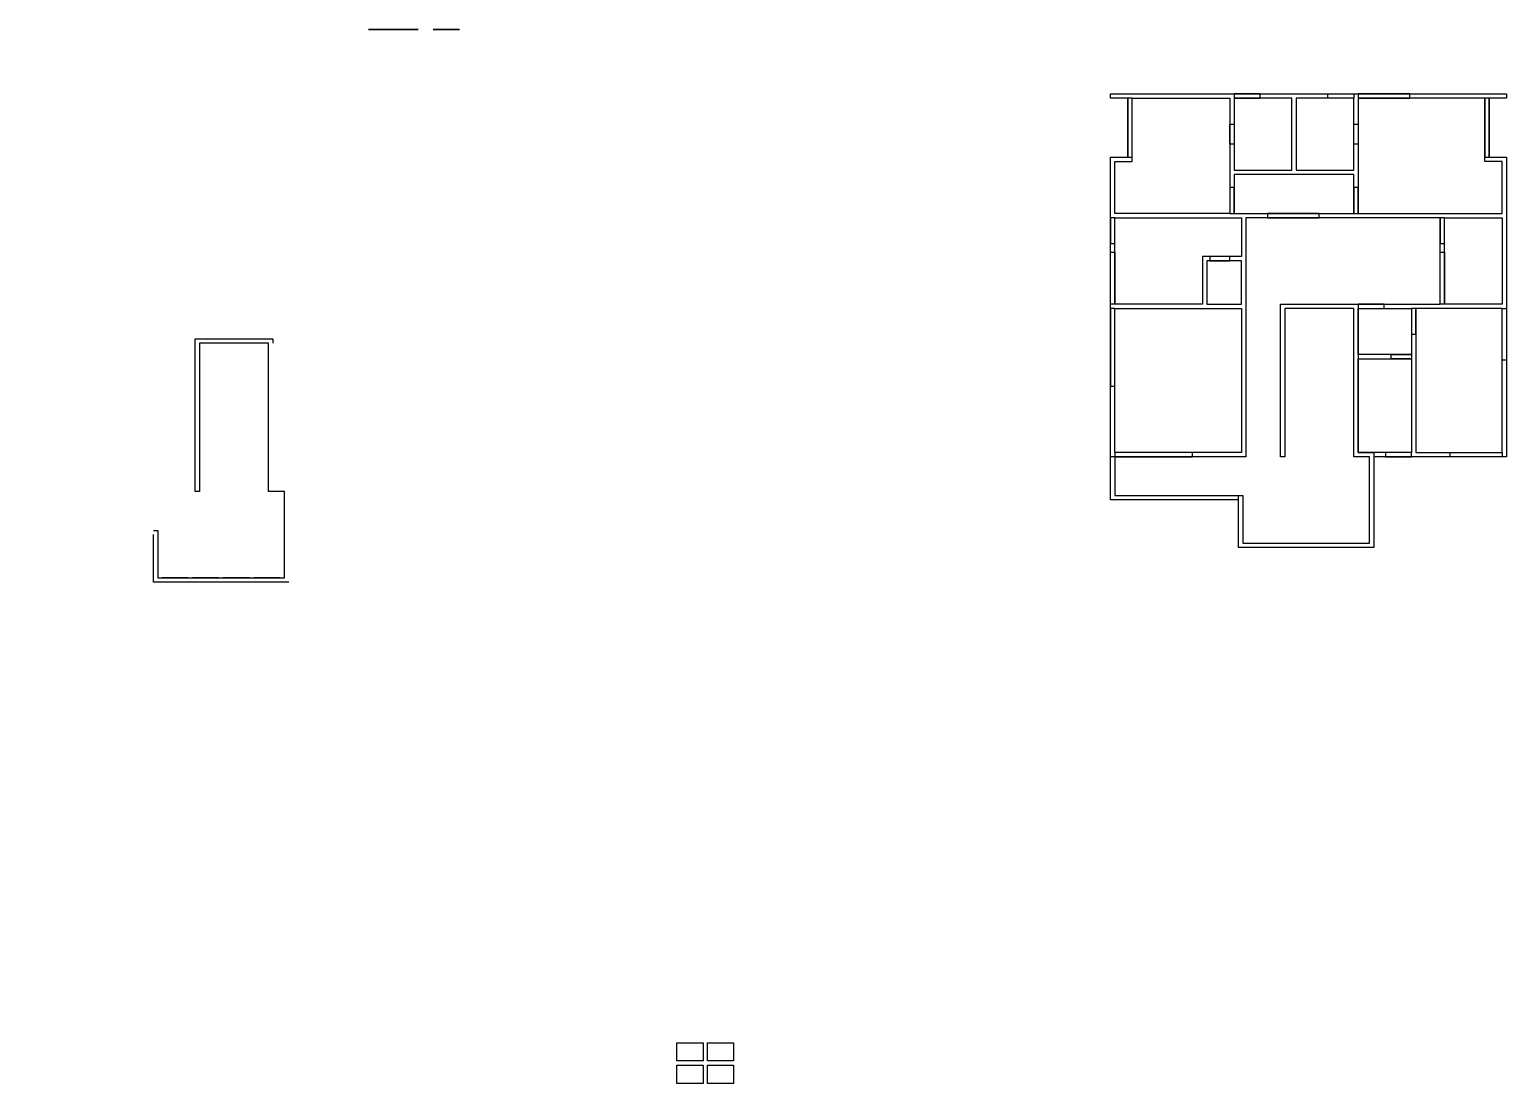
# Model space of a CAD drawing. Header units: millimetres. Extents: x -15048 to 36234, y -29028 to 7579.
import ezdxf

# ---------------------------------------------------------------- set-up
doc = ezdxf.new("R2010")
doc.units = ezdxf.units.MM

# ---------------------------------------------------------------- blocks, each defined once
blk = doc.blocks.new('*U9')
blk.add_lwpolyline([(76.2, 0), (0, 0), (0, 1981), (900, 1981), (900, 0), (823.8, 0)])
for points in [[(823.8, 0), (76.2, 0), (76.2, 1904.8), (823.8, 1904.8)], [(177.8, 152.4), (722.2, 152.4), (722.2, 1752.4), (177.8, 1752.4)]]:
    blk.add_lwpolyline(points, close=True)
blk.add_circle((773, 1066.8), 25.4)
blk = doc.blocks.new('*U14')
blk.add_lwpolyline([(3.1, 0), (0.1, 0), (0.1, 72), (36.1, 72), (36.1, 0), (33.1, 0)])
for points in [[(33.1, 69), (33.1, 0), (3.1, 0), (3.1, 69)], [(29.1, 6), (29.1, 63), (7.1, 63), (7.1, 6)]]:
    blk.add_lwpolyline(points, close=True)
blk.add_circle((31.1, 42), 1)
blk = doc.blocks.new('*U18')
for p, q in [((1.5, 1.5), (1.5, 34.5)), ((1.5, 34.5), (18, 34.5)), ((18, 1.5), (18, 34.5)), ((18, 34.5), (34.5, 34.5)), ((34.5, 34.5), (34.5, 1.5)), ((18, 1.5), (1.5, 1.5)), ((34.5, 1.5), (18, 1.5))]:
    blk.add_line(p, q)
blk.add_lwpolyline([(0, 0), (0, 36), (36, 36), (36, 0)], close=True)
for points in [[(17, 33.5), (17, 2.5), (2.5, 2.5), (2.5, 33.5), (17, 33.5)], [(18, 33.5), (33.5, 33.5), (33.5, 2.5), (18, 2.5)]]:
    blk.add_lwpolyline(points)

msp = doc.modelspace()

# ---------------------------------------------------------------- linework, layer by layer
for p, q in [((22634, -7257), (22484, -7257)), ((-10598, -11466, 6400), (-6198, -11466, 6400))]:
    msp.add_line(p, q)
for points in [[(31634, -10407), (26934, -10407), (26934, -8757), (22484, -8757), (22484, 3143), (23084, 3143), (23084, 5193), (22484, 5193), (22484, 5343), (36234, 5343), (36234, 5193), (35634, 5193), (35634, 3143), (36234, 3143), (36234, -7257), (31634, -7257), (31634, -10407), (31634, -10407)], [(23234, 5193), (26634, 5193), (26634, 1193), (22634, 1193), (22634, 2993), (23234, 2993), (23234, 5193)], [(31084, 5193), (31084, 1193), (36084, 1193), (36084, 2993), (35484, 2993), (35484, 5193), (31084, 5193)], [(33934, 1043), (27184, 1043), (27184, -7257), (22634, -7257), (22634, -8607), (27084, -8607), (27084, -10257), (31484, -10257), (31484, -7257), (30934, -7257), (30934, -2107), (28534, -2107), (28534, -7257), (28384, -7257), (28384, -1957), (33934, -1957), (33934, 1043)], [(22634, -1957), (22634, 1043), (27034, 1043), (27034, -307), (25684, -307), (25684, -1957), (22634, -1957)], [(27084, -8607), (27084, -10257), (31484, -10257), (31484, -7257), (30934, -7257), (30934, -2107), (28534, -2107), (28534, -7257), (28384, -7257), (28384, -1957), (31084, -1957), (31084, -7107), (31634, -7107), (31634, -10407), (26934, -10407), (26934, -8607), (27084, -8607)], [(-10748, -9816), (-10598, -9816), (-10598, -11466), (-6198, -11466), (-6198, -8466), (-6748, -8466), (-6748, -3316), (-9148, -3316), (-9148, -8466), (-9298, -8466), (-9298, -3166), (-6598, -3166)], [(-6598, -3166), (-6598, -3316)], [(-6048, -11616), (-10748, -11616), (-10748, -9966)]]:
    msp.add_lwpolyline(points)
for points in [[(23084, 3143), (23234, 3143), (23234, 5193), (23084, 5193)], [(26784, 5193), (27684, 5193), (27684, 5343), (26784, 5343)], [(28784, 5193), (26784, 5193), (26784, 2693), (28784, 2693)], [(30934, 5193), (28934, 5193), (28934, 2693), (30934, 2693)], [(30934, 5193), (30034, 5193), (30034, 5343), (30934, 5343)], [(31084, 5193), (32884, 5193), (32884, 5343), (31084, 5343)], [(35484, 3143), (35634, 3143), (35634, 5193), (35484, 5193)], [(26634, 4293), (26784, 4293), (26784, 3593), (26634, 3593)], [(30934, 4293), (31084, 4293), (31084, 3593), (30934, 3593)], [(26634, 1193), (26784, 1193), (26784, 2093), (26634, 2093)], [(30934, 2543), (26784, 2543), (26784, 1193), (30934, 1193)], [(30934, 1193), (31084, 1193), (31084, 2093), (30934, 2093)], [(22634, 1043), (22484, 1043), (22484, 143), (22634, 143)], [(27934, 1043), (29734, 1043), (29734, 1193), (27934, 1193)], [(34084, 1043), (33934, 1043), (33934, 143), (34084, 143)], [(34084, 1043), (36084, 1043), (36084, -1957), (34084, -1957)], [(22634, -1957), (22484, -1957), (22484, -157), (22634, -157)], [(25834, -1957), (27034, -1957), (27034, -457), (25834, -457)], [(25934, -457), (26634, -457), (26634, -307), (25934, -307)], [(34084, -1957), (33934, -1957), (33934, -157), (34084, -157)], [(31084, -2107), (31984, -2107), (31984, -1957), (31084, -1957)], [(22634, -2107), (22484, -2107), (22484, -4807), (22634, -4807)], [(22634, -2107), (27034, -2107), (27034, -7107), (22634, -7107)], [(31084, -2107), (32934, -2107), (32934, -3707), (31084, -3707)], [(33084, -2107), (32934, -2107), (32934, -3007), (33084, -3007)], [(36084, -2107), (33084, -2107), (33084, -7107), (36084, -7107)], [(36084, -2107), (36234, -2107), (36234, -3907), (36084, -3907)], [(31084, -3857), (32934, -3857), (32934, -7107), (31084, -7107)], [(32934, -3857), (32234, -3857), (32234, -3707), (32934, -3707)], [(22634, -7257), (25334, -7257), (25334, -7107), (22634, -7107)], [(32934, -7107), (32034, -7107), (32034, -7257), (32934, -7257)], [(36084, -7257), (34284, -7257), (34284, -7107), (36084, -7107)], [(-15048, -8466)], [(7425, -27615), (8337, -27615), (8337, -28247), (7425, -28247)], [(8487, -27615), (9400, -27615), (9400, -28247), (8487, -28247)], [(7425, -28397), (8337, -28397), (8337, -29028), (7425, -29028)], [(8487, -28397), (9400, -28397), (9400, -29028), (8487, -29028)]]:
    msp.add_lwpolyline(points, close=True)
at = {"extrusion": (-3.87019e-16, -1, 0), "elevation": 11466}
for points in [[(-10448, 6250), (-9536, 6250), (-9536, 4838), (-10448, 4838)], [(-10448, 4688), (-9536, 4688), (-9536, 3275), (-10448, 3275)], [(-10448, 3125), (-9536, 3125), (-9536, 1712), (-10448, 1712)], [(-10448, 1562), (-9536, 1562), (-9536, 150), (-10448, 150)], [(-9386, 6250), (-8473, 6250), (-8473, 4838), (-9386, 4838)], [(-9386, 4688), (-8473, 4688), (-8473, 3275), (-9386, 3275)], [(-9386, 1562), (-8473, 1562), (-8473, 150), (-9386, 150)], [(-9386, 3125), (-8473, 3125), (-8473, 1712), (-9386, 1712)], [(-9386, 3125), (-8473, 3125), (-8473, 1712), (-9386, 1712)], [(-9386, 3125), (-8473, 3125), (-8473, 1712), (-9386, 1712)], [(-8323, 6250), (-7411, 6250), (-7411, 4838), (-8323, 4838)], [(-8323, 4688), (-7411, 4688), (-7411, 3275), (-8323, 3275)], [(-8323, 3125), (-7411, 3125), (-7411, 1712), (-8323, 1712)], [(-8323, 1562), (-7411, 1562), (-7411, 150), (-8323, 150)], [(-7261, 6250), (-6348, 6250), (-6348, 4838), (-7261, 4838)], [(-7261, 4688), (-6348, 4688), (-6348, 3275), (-7261, 3275)], [(-7261, 3125), (-6348, 3125), (-6348, 1712), (-7261, 1712)], [(-7261, 1562), (-6348, 1562), (-6348, 150), (-7261, 150)]]:
    msp.add_lwpolyline(points, close=True, dxfattribs=at)

# ---------------------------------------------------------------- block references
at = {"extrusion": (0, 1, 0)}
msp.add_blockref('*U9', (2379, -5409, 7579), dxfattribs=at)
at = {"extrusion": (0, 1, 0), "xscale": 25.4, "yscale": 25.4, "zscale": 25.4}
for name, p in [('*U18', (1559, -2088, 7579)), ('*U14', (112, -4749, 7579))]:
    msp.add_blockref(name, p, dxfattribs=at)

doc.saveas('drawing.dxf')
